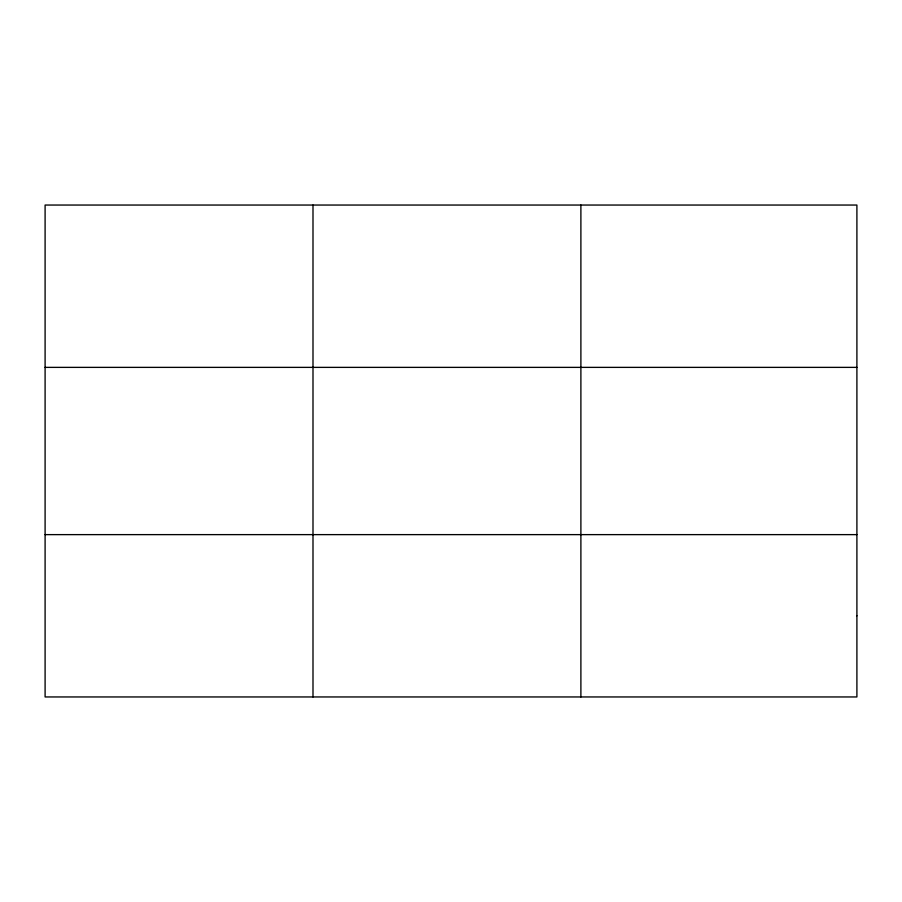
<?xml version="1.0" encoding="UTF-8"?>
<svg xmlns="http://www.w3.org/2000/svg" width="902" height="902" viewBox="0 0 902 902"><rect width="100%" height="100%" fill="white"/><g stroke="black" fill="none" stroke-linecap="round" stroke-linejoin="round"><path stroke-width="1.35" d="M312.994 205.047L312.994 696.953M580.888 205.047L580.888 696.953M45.1 367.373L856.9 367.373M45.1 534.627L856.9 534.627M856.9 615.795L856.9 696.953L45.1 696.953L45.1 205.047L856.9 205.047L856.9 615.795"/></g></svg>
